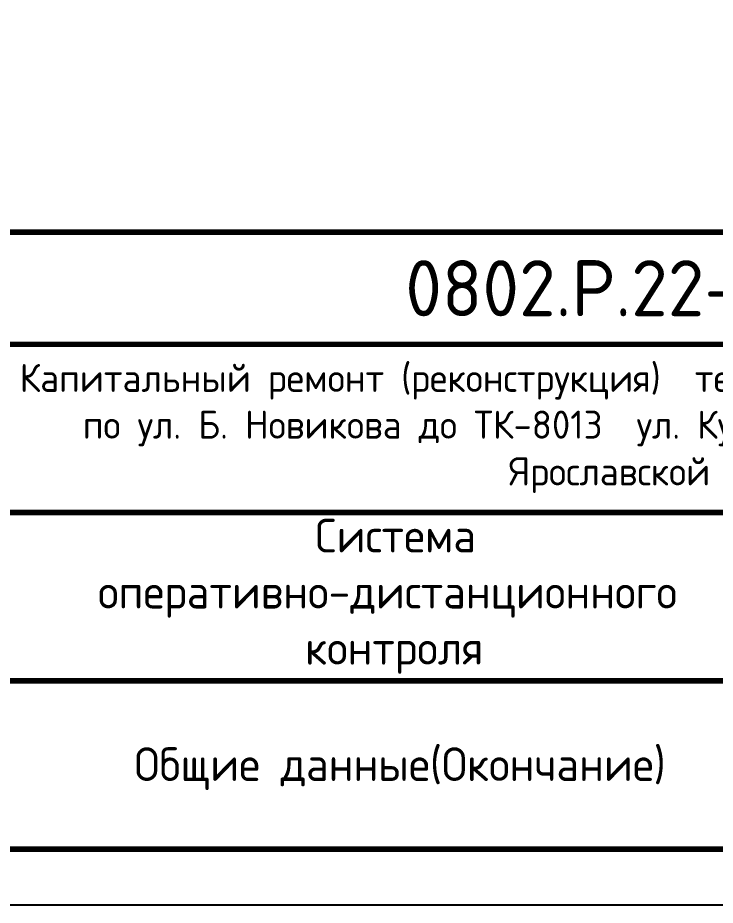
# Model space of a CAD drawing. Header units: millimetres. Extents: x 2079 to 5812, y 229 to 1012.
# Drawn here: x 3311.2 to 3373.4, y 575 to 654.1 of the extents above; entities that cross this region are included whole.
import ezdxf
from ezdxf.enums import TextEntityAlignment as Align

# ---------------------------------------------------------------- set-up
doc = ezdxf.new("R2010")
doc.units = ezdxf.units.MM
doc.styles.get("Standard").update_dxf_attribs({"font": 'GOST Common.ttf'})

# ---------------------------------------------------------------- blocks, each defined once
blk = doc.blocks.new('*U126')
blk.add_lwpolyline([(0, 0), (210, 0), (210, -297), (0, -297)], close=True)
at = {"const_width": 0.5}
blk.add_lwpolyline([(20, -5), (205, -5), (205, -292), (20, -292)], close=True, dxfattribs=at)
for points in [[(20, -292), (20, -237), (205, -237)], [(85, -247), (205, -247)], [(20, -262), (205, -262)], [(85, -277), (205, -277)]]:
    blk.add_lwpolyline(points, dxfattribs=at)
blk.add_text('0802.Р.22-СОДК.3', height=5).set_placement((145, -242), align=Align.MIDDLE_CENTER)
at = {"insert": (145, -254.5), "char_height": 2.5, "width": 120, "attachment_point": 5}
blk.add_mtext('Капитальный ремонт (реконструкция)  тепловых сетей от т. А возле ТК-8015 по ул. Б. Новикова до ТК-8013  ул. Куйбышева, д. 24 в ГО г. Рыбинск Ярославской области', dxfattribs=at)
blk.add_attdef('РАЗРАБОТАЛ', text='', height=2.5).set_placement((40.501, -264.224), align=Align.MIDDLE_LEFT)
at = {"flags": 8}
for tag, height, p in [('ДАТА', 2.5, (80.074, -264.402)), ('ЛИСТ', 3, (176.388, -271.915)), ('ЛИСТОВ', 3, (193.888, -271.915)), ('ФОРМАТ', 3, (170.972, -294.745))]:
    blk.add_attdef(tag, text='', height=height, dxfattribs=at).set_placement(p, align=Align.MIDDLE_CENTER)
for tag, p in [('ТЕПЛОВЫЕ_СЕТИ_001', (106.436, -270.999)), ('ИМЯ_ЧЕРТЕЖА_001', (108.086, -285.55))]:
    blk.add_attdef(tag, p, '', height=3, dxfattribs=at)
blk.add_attdef('ПРОВЕРИЛ', (40.749, -270.729), '', height=2.5)

msp = doc.modelspace()

# ---------------------------------------------------------------- block references
ref = msp.add_blockref('*U126', (3225.532, 871.975))
ref.add_attrib('ИМЯ_ЧЕРТЕЖА_001', 'Общие данные(Окончание)', (3321.619, 586.05), dxfattribs={"height": 3})
ref.add_attrib('ТЕПЛОВЫЕ_СЕТИ_001', 'Система', (3337.732, 606.425), dxfattribs={"height": 3})
ref.add_attrib('ТЕПЛОВЫЕ_СЕТИ_002', 'оперативно-дистанционного', (3318.382, 601.425), dxfattribs={"height": 3})
ref.add_attrib('ТЕПЛОВЫЕ_СЕТИ_003', 'контроля', (3336.832, 596.425), dxfattribs={"height": 3})

doc.saveas('drawing.dxf')
